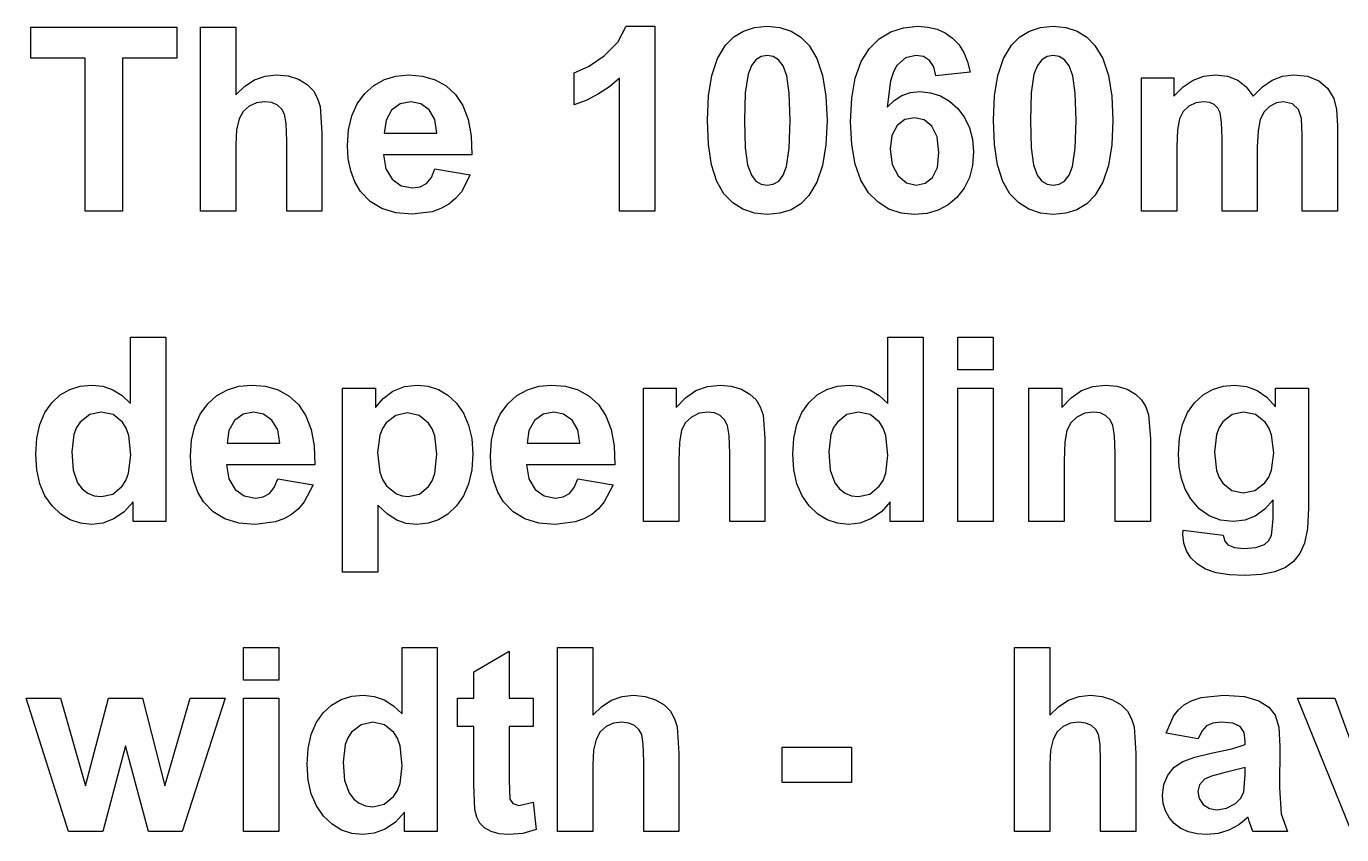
# Model space of a CAD drawing. Header units: metres. Extents: x 298 to 6408, y -126 to 1371.
# Drawn here: x 297.8 to 578.9, y 1197.9 to 1370.5 of the extents above; entities that cross this region are included whole.
import ezdxf

# ---------------------------------------------------------------- set-up
doc = ezdxf.new("R2010")
doc.units = ezdxf.units.M

msp = doc.modelspace()

# ---------------------------------------------------------------- linework, layer by layer
at = {"layer": 'The 1060mm here '}
for p, q in [((298.71, 1363.69), (298.71, 1370.35)), ((298.71, 1370.35), (329.96, 1370.35)), ((329.96, 1370.35), (329.96, 1363.69)), ((335.01, 1331.02), (335.01, 1370.35)), ((335.01, 1370.35), (342.54, 1370.35)), ((342.54, 1370.35), (342.54, 1355.89)), ((424.15, 1367.14), (425.98, 1370.51)), ((425.98, 1370.51), (432.09, 1370.51)), ((432.09, 1370.51), (432.09, 1331.02)), ((448.95, 1368.24), (451.02, 1369.5)), ((451.02, 1369.5), (453.41, 1370.26)), ((453.41, 1370.26), (456.11, 1370.51)), ((456.11, 1370.51), (458.81, 1370.25)), ((458.81, 1370.25), (461.2, 1369.49)), ((461.2, 1369.49), (463.27, 1368.21)), ((480.06, 1367.82), (482.51, 1369.31)), ((482.51, 1369.31), (485.26, 1370.21)), ((485.26, 1370.21), (488.3, 1370.51)), ((488.3, 1370.51), (490.44, 1370.35)), ((490.44, 1370.35), (492.39, 1369.88)), ((492.39, 1369.88), (494.15, 1369.1)), ((494.15, 1369.1), (495.72, 1368)), ((510.07, 1368.24), (512.14, 1369.5)), ((512.14, 1369.5), (514.52, 1370.26)), ((514.52, 1370.26), (517.22, 1370.51)), ((517.22, 1370.51), (519.92, 1370.25)), ((519.92, 1370.25), (522.31, 1369.49)), ((522.31, 1369.49), (524.39, 1368.21)), ((421.23, 1364.22), (424.15, 1367.14)), ((445.51, 1363.65), (447.2, 1366.48)), ((447.2, 1366.48), (448.95, 1368.24)), ((463.27, 1368.21), (465.04, 1366.43)), ((465.04, 1366.43), (466.72, 1363.62)), ((477.92, 1365.73), (480.06, 1367.82)), ((495.72, 1368), (497.05, 1366.6)), ((497.05, 1366.6), (498.12, 1364.92)), ((506.62, 1363.65), (508.31, 1366.48)), ((508.31, 1366.48), (510.07, 1368.24)), ((524.39, 1368.21), (526.15, 1366.43)), ((526.15, 1366.43), (527.83, 1363.62)), ((310.38, 1363.69), (298.71, 1363.69)), ((310.38, 1331.02), (310.38, 1363.69)), ((329.96, 1363.69), (318.32, 1363.69)), ((318.32, 1363.69), (318.32, 1331.02)), ((417.9, 1361.95), (421.23, 1364.22)), ((444.3, 1360.04), (445.51, 1363.65)), ((453.66, 1363.38), (452.71, 1362.17)), ((454.81, 1364.04), (453.66, 1363.38)), ((456.11, 1364.26), (454.81, 1364.04)), ((457.4, 1364.04), (456.11, 1364.26)), ((458.53, 1363.38), (457.4, 1364.04)), ((459.5, 1362.08), (458.53, 1363.38)), ((466.72, 1363.62), (467.92, 1360.01)), ((476.17, 1362.97), (477.92, 1365.73)), ((485.64, 1363.77), (483.81, 1362.16)), ((487.84, 1364.31), (485.64, 1363.77)), ((489.47, 1364.04), (487.84, 1364.31)), ((490.77, 1363.24), (489.47, 1364.04)), ((498.12, 1364.92), (498.92, 1362.96)), ((505.41, 1360.04), (506.62, 1363.65)), ((514.78, 1363.38), (513.83, 1362.17)), ((515.92, 1364.04), (514.78, 1363.38)), ((517.22, 1364.26), (515.92, 1364.04)), ((518.51, 1364.04), (517.22, 1364.26)), ((519.65, 1363.38), (518.51, 1364.04)), ((520.62, 1362.08), (519.65, 1363.38)), ((527.83, 1363.62), (529.03, 1360.01)), ((414.82, 1360.55), (417.9, 1361.95)), ((414.82, 1353.71), (414.82, 1360.55)), ((452.71, 1362.17), (452, 1360.26)), ((460.29, 1359.92), (459.5, 1362.08)), ((474.92, 1359.45), (476.17, 1362.97)), ((483.06, 1360.8), (482.46, 1358.86)), ((483.81, 1362.16), (483.06, 1360.8)), ((491.68, 1361.87), (490.77, 1363.24)), ((492.16, 1359.91), (491.68, 1361.87)), ((499.46, 1360.71), (492.16, 1359.91)), ((498.92, 1362.96), (499.46, 1360.71)), ((513.83, 1362.17), (513.11, 1360.26)), ((521.4, 1359.92), (520.62, 1362.08)), ((342.54, 1355.89), (344.46, 1357.75)), ((344.46, 1357.75), (346.55, 1359.08)), ((346.55, 1359.08), (348.82, 1359.88)), ((348.82, 1359.88), (351.26, 1360.15)), ((351.26, 1360.15), (353.74, 1359.91)), ((353.74, 1359.91), (355.96, 1359.19)), ((355.96, 1359.19), (357.79, 1358.09)), ((357.79, 1358.09), (359.11, 1356.72)), ((370.1, 1356.14), (372.07, 1357.9)), ((372.07, 1357.9), (374.29, 1359.15)), ((374.29, 1359.15), (376.75, 1359.9)), ((376.75, 1359.9), (379.46, 1360.15)), ((379.46, 1360.15), (382.47, 1359.89)), ((382.47, 1359.89), (385.15, 1359.1)), ((385.15, 1359.1), (387.49, 1357.79)), ((387.49, 1357.79), (389.49, 1355.95)), ((424.56, 1359.43), (422.4, 1357.62)), ((424.56, 1331.02), (424.56, 1359.43)), ((443.58, 1355.66), (444.3, 1360.04)), ((452, 1360.26), (451.42, 1356.34)), ((460.81, 1356.25), (460.29, 1359.92)), ((467.92, 1360.01), (468.64, 1355.61)), ((474.17, 1355.17), (474.92, 1359.45)), ((482.46, 1358.86), (481.73, 1353.23)), ((504.69, 1355.66), (505.41, 1360.04)), ((513.11, 1360.26), (512.53, 1356.34)), ((521.93, 1356.25), (521.4, 1359.92)), ((529.03, 1360.01), (529.75, 1355.61)), ((536.08, 1359.51), (543.03, 1359.51)), ((536.08, 1331.02), (536.08, 1359.51)), ((543.03, 1359.51), (543.03, 1355.62)), ((544.98, 1357.6), (547.11, 1359.02)), ((547.11, 1359.02), (549.42, 1359.87)), ((549.42, 1359.87), (551.91, 1360.15)), ((551.91, 1360.15), (554.46, 1359.87)), ((554.46, 1359.87), (556.66, 1359.02)), ((556.66, 1359.02), (558.49, 1357.61)), ((561.91, 1357.61), (564.01, 1359.02)), ((564.01, 1359.02), (566.25, 1359.87)), ((566.25, 1359.87), (568.65, 1360.15)), ((568.65, 1360.15), (571.54, 1359.83)), ((571.54, 1359.83), (573.96, 1358.88)), ((573.96, 1358.88), (575.86, 1357.3)), ((359.11, 1356.72), (360, 1355.13)), ((360, 1355.13), (360.56, 1353.39)), ((368.48, 1353.94), (370.1, 1356.14)), ((389.49, 1355.95), (391.09, 1353.57)), ((420.06, 1356.07), (417.53, 1354.76)), ((422.4, 1357.62), (420.06, 1356.07)), ((443.34, 1350.49), (443.58, 1355.66)), ((451.42, 1356.34), (451.22, 1350.41)), ((460.99, 1350.41), (460.81, 1356.25)), ((468.64, 1355.61), (468.88, 1350.41)), ((473.92, 1350.14), (474.17, 1355.17)), ((483.22, 1354.69), (484.88, 1355.72)), ((484.88, 1355.72), (486.72, 1356.35)), ((486.72, 1356.35), (488.73, 1356.56)), ((488.73, 1356.56), (491, 1356.33)), ((491, 1356.33), (493.11, 1355.66)), ((493.11, 1355.66), (495.05, 1354.53)), ((504.45, 1350.49), (504.69, 1355.66)), ((512.53, 1356.34), (512.34, 1350.41)), ((522.1, 1350.41), (521.93, 1356.25)), ((529.75, 1355.61), (529.99, 1350.41)), ((543.03, 1355.62), (544.98, 1357.6)), ((558.49, 1357.61), (559.96, 1355.62)), ((559.96, 1355.62), (561.91, 1357.61)), ((575.86, 1357.3), (577.21, 1355.13)), ((577.21, 1355.13), (577.79, 1352.75)), ((344.11, 1352.33), (343.23, 1350.72)), ((345.39, 1353.47), (344.11, 1352.33)), ((346.96, 1354.16), (345.39, 1353.47)), ((348.74, 1354.38), (346.96, 1354.16)), ((350.24, 1354.21), (348.74, 1354.38)), ((351.46, 1353.67), (350.24, 1354.21)), ((352.39, 1352.84), (351.46, 1353.67)), ((352.98, 1351.75), (352.39, 1352.84)), ((360.56, 1353.39), (360.95, 1347.73)), ((367.32, 1351.36), (368.48, 1353.94)), ((375.84, 1352.59), (374.64, 1350.47)), ((377.66, 1353.93), (375.84, 1352.59)), ((379.92, 1354.38), (377.66, 1353.93)), ((382.05, 1353.96), (379.92, 1354.38)), ((383.83, 1352.68), (382.05, 1353.96)), ((385.06, 1350.58), (383.83, 1352.68)), ((391.09, 1353.57), (392.21, 1350.64)), ((417.53, 1354.76), (414.82, 1353.71)), ((481.73, 1353.23), (483.22, 1354.69)), ((495.05, 1354.53), (496.82, 1352.96)), ((496.82, 1352.96), (498.29, 1351.03)), ((545.02, 1352.3), (544.22, 1350.73)), ((546.22, 1353.44), (545.02, 1352.3)), ((547.7, 1354.15), (546.22, 1353.44)), ((549.36, 1354.38), (547.7, 1354.15)), ((550.66, 1354.24), (549.36, 1354.38)), ((551.65, 1353.79), (550.66, 1354.24)), ((552.39, 1353.05), (551.65, 1353.79)), ((552.9, 1352), (552.39, 1353.05)), ((562.27, 1352.23), (561.46, 1350.59)), ((563.47, 1353.42), (562.27, 1352.23)), ((564.91, 1354.14), (563.47, 1353.42)), ((566.45, 1354.38), (564.91, 1354.14)), ((568.34, 1353.98), (566.45, 1354.38)), ((569.67, 1352.77), (568.34, 1353.98)), ((570.25, 1350.79), (569.67, 1352.77)), ((577.79, 1352.75), (577.98, 1349.23)), ((343.23, 1350.72), (342.72, 1348.44)), ((353.3, 1349.73), (352.98, 1351.75)), ((353.41, 1346.07), (353.3, 1349.73)), ((366.63, 1348.4), (367.32, 1351.36)), ((374.64, 1350.47), (374.25, 1347.7)), ((385.52, 1347.7), (385.06, 1350.58)), ((392.21, 1350.64), (392.85, 1347.14)), ((443.56, 1345.26), (443.34, 1350.49)), ((451.22, 1350.41), (451.4, 1344.57)), ((460.79, 1344.5), (460.99, 1350.41)), ((468.88, 1350.41), (468.63, 1345.23)), ((474.16, 1345.24), (473.92, 1350.14)), ((483.87, 1349.3), (482.75, 1347.19)), ((485.54, 1350.58), (483.87, 1349.3)), ((487.55, 1351), (485.54, 1350.58)), ((489.61, 1350.56), (487.55, 1351)), ((491.3, 1349.22), (489.61, 1350.56)), ((498.29, 1351.03), (499.34, 1348.84)), ((504.67, 1345.26), (504.45, 1350.49)), ((512.34, 1350.41), (512.51, 1344.57)), ((521.91, 1344.5), (522.1, 1350.41)), ((529.99, 1350.41), (529.75, 1345.23)), ((544.22, 1350.73), (543.77, 1348.38)), ((553.2, 1350.05), (552.9, 1352)), ((553.3, 1346.63), (553.2, 1350.05)), ((561.46, 1350.59), (560.99, 1348.18)), ((570.44, 1347.3), (570.25, 1350.79)), ((342.72, 1348.44), (342.54, 1345.29)), ((360.95, 1347.73), (360.95, 1331.02)), ((366.39, 1345.05), (366.63, 1348.4)), ((374.25, 1347.7), (385.52, 1347.7)), ((392.85, 1347.14), (393.01, 1343.09)), ((482.75, 1347.19), (482.37, 1344.27)), ((492.43, 1346.92), (491.3, 1349.22)), ((492.81, 1343.6), (492.43, 1346.92)), ((499.34, 1348.84), (499.97, 1346.39)), ((543.77, 1348.38), (543.62, 1344.86)), ((553.3, 1331.02), (553.3, 1346.63)), ((560.99, 1348.18), (560.84, 1344.7)), ((570.44, 1331.02), (570.44, 1347.3)), ((577.98, 1349.23), (577.98, 1331.02)), ((342.54, 1345.29), (342.54, 1331.02)), ((353.41, 1331.02), (353.41, 1346.07)), ((366.57, 1342.21), (366.39, 1345.05)), ((444.21, 1340.9), (443.56, 1345.26)), ((451.4, 1344.57), (451.92, 1340.9)), ((460.21, 1340.59), (460.79, 1344.5)), ((468.63, 1345.23), (467.91, 1340.82)), ((474.88, 1341.08), (474.16, 1345.24)), ((482.37, 1344.27), (482.79, 1341.01)), ((500.18, 1343.68), (499.96, 1340.81)), ((499.97, 1346.39), (500.18, 1343.68)), ((505.33, 1340.9), (504.67, 1345.26)), ((512.51, 1344.57), (513.03, 1340.9)), ((521.32, 1340.59), (521.91, 1344.5)), ((529.75, 1345.23), (529.02, 1340.82)), ((543.62, 1344.86), (543.62, 1331.02)), ((560.84, 1344.7), (560.84, 1331.02)), ((367.1, 1339.63), (366.57, 1342.21)), ((393.01, 1343.09), (374.12, 1343.09)), ((374.12, 1343.09), (374.62, 1340.11)), ((445.31, 1337.4), (444.21, 1340.9)), ((451.92, 1340.9), (452.71, 1338.75)), ((476.08, 1337.66), (474.88, 1341.08)), ((482.79, 1341.01), (484.06, 1338.6)), ((492.46, 1340.39), (492.81, 1343.6)), ((506.43, 1337.4), (505.33, 1340.9)), ((513.03, 1340.9), (513.82, 1338.75)), ((367.98, 1337.3), (367.1, 1339.63)), ((374.62, 1340.11), (375.94, 1337.87)), ((383.27, 1336.97), (384.33, 1338.23)), ((384.33, 1338.23), (385.09, 1340.08)), ((385.09, 1340.08), (392.6, 1338.82)), ((392.6, 1338.82), (390.74, 1335.18)), ((452.71, 1338.75), (453.68, 1337.46)), ((458.55, 1337.47), (459.5, 1338.69)), ((459.5, 1338.69), (460.21, 1340.59)), ((467.91, 1340.82), (466.7, 1337.2)), ((484.06, 1338.6), (485.87, 1337.1)), ((489.84, 1337.01), (491.41, 1338.23)), ((491.41, 1338.23), (492.46, 1340.39)), ((499.3, 1338.24), (498.19, 1335.97)), ((499.96, 1340.81), (499.3, 1338.24)), ((513.82, 1338.75), (514.79, 1337.46)), ((519.66, 1337.47), (520.61, 1338.69)), ((520.61, 1338.69), (521.32, 1340.59)), ((529.02, 1340.82), (527.82, 1337.2)), ((369.21, 1335.23), (367.98, 1337.3)), ((371.24, 1333.1), (369.21, 1335.23)), ((375.94, 1337.87), (377.9, 1336.47)), ((377.9, 1336.47), (380.29, 1336.01)), ((380.29, 1336.01), (381.92, 1336.25)), ((381.92, 1336.25), (383.27, 1336.97)), ((446.85, 1334.76), (445.31, 1337.4)), ((453.68, 1337.46), (454.81, 1336.81)), ((454.81, 1336.81), (456.11, 1336.6)), ((456.11, 1336.6), (457.4, 1336.81)), ((457.4, 1336.81), (458.55, 1337.47)), ((466.7, 1337.2), (465.01, 1334.37)), ((477.76, 1334.97), (476.08, 1337.66)), ((485.87, 1337.1), (487.92, 1336.6)), ((487.92, 1336.6), (489.84, 1337.01)), ((498.19, 1335.97), (496.64, 1333.99)), ((507.96, 1334.76), (506.43, 1337.4)), ((514.79, 1337.46), (515.93, 1336.81)), ((515.93, 1336.81), (517.22, 1336.6)), ((517.22, 1336.6), (518.51, 1336.81)), ((518.51, 1336.81), (519.66, 1337.47)), ((527.82, 1337.2), (526.13, 1334.37)), ((373.74, 1331.59), (371.24, 1333.1)), ((388.03, 1332.53), (386.37, 1331.59)), ((389.49, 1333.74), (388.03, 1332.53)), ((390.74, 1335.18), (389.49, 1333.74)), ((448.75, 1332.83), (446.85, 1334.76)), ((450.92, 1331.45), (448.75, 1332.83)), ((463.26, 1332.61), (461.19, 1331.35)), ((465.01, 1334.37), (463.26, 1332.61)), ((479.81, 1332.95), (477.76, 1334.97)), ((482.12, 1331.5), (479.81, 1332.95)), ((496.64, 1333.99), (494.75, 1332.4)), ((509.86, 1332.83), (507.96, 1334.76)), ((512.03, 1331.45), (509.86, 1332.83)), ((524.37, 1332.61), (522.3, 1331.35)), ((526.13, 1334.37), (524.37, 1332.61)), ((318.32, 1331.02), (310.38, 1331.02)), ((342.54, 1331.02), (335.01, 1331.02)), ((360.95, 1331.02), (353.41, 1331.02)), ((376.74, 1330.68), (373.74, 1331.59)), ((380.21, 1330.37), (376.74, 1330.68)), ((384.51, 1330.91), (380.21, 1330.37)), ((386.37, 1331.59), (384.51, 1330.91)), ((432.09, 1331.02), (424.56, 1331.02)), ((453.37, 1330.62), (450.92, 1331.45)), ((456.11, 1330.35), (453.37, 1330.62)), ((458.81, 1330.6), (456.11, 1330.35)), ((461.19, 1331.35), (458.81, 1330.6)), ((484.7, 1330.63), (482.12, 1331.5)), ((487.55, 1330.35), (484.7, 1330.63)), ((490.2, 1330.57), (487.55, 1330.35)), ((492.6, 1331.26), (490.2, 1330.57)), ((494.75, 1332.4), (492.6, 1331.26)), ((514.49, 1330.62), (512.03, 1331.45)), ((517.22, 1330.35), (514.49, 1330.62)), ((519.92, 1330.6), (517.22, 1330.35)), ((522.3, 1331.35), (519.92, 1330.6)), ((543.62, 1331.02), (536.08, 1331.02)), ((560.84, 1331.02), (553.3, 1331.02)), ((577.98, 1331.02), (570.44, 1331.02)), ((320.06, 1289.94), (320.06, 1304.11)), ((320.06, 1304.11), (327.6, 1304.11)), ((327.6, 1304.11), (327.6, 1264.78)), ((481.86, 1289.94), (481.86, 1304.11)), ((481.86, 1304.11), (489.4, 1304.11)), ((489.4, 1304.11), (489.4, 1264.78)), ((496.83, 1297.13), (496.83, 1304.11)), ((496.83, 1304.11), (504.37, 1304.11)), ((504.37, 1304.11), (504.37, 1297.13)), ((504.37, 1297.13), (496.83, 1297.13)), ((307.04, 1292.97), (309.31, 1293.68)), ((309.31, 1293.68), (311.8, 1293.91)), ((311.8, 1293.91), (314.11, 1293.67)), ((314.11, 1293.67), (316.25, 1292.92)), ((340.73, 1292.91), (343.19, 1293.66)), ((343.19, 1293.66), (345.9, 1293.91)), ((345.9, 1293.91), (348.91, 1293.65)), ((348.91, 1293.65), (351.59, 1292.86)), ((365.37, 1293.27), (372.4, 1293.27)), ((365.37, 1253.94), (365.37, 1293.27)), ((372.4, 1293.27), (372.4, 1289.08)), ((376.11, 1292.57), (378.57, 1293.58)), ((378.57, 1293.58), (381.28, 1293.91)), ((381.28, 1293.91), (383.67, 1293.67)), ((383.67, 1293.67), (385.87, 1292.94)), ((404.84, 1292.91), (407.31, 1293.66)), ((407.31, 1293.66), (410.02, 1293.91)), ((410.02, 1293.91), (413.03, 1293.65)), ((413.03, 1293.65), (415.7, 1292.86)), ((429.65, 1264.78), (429.65, 1293.27)), ((429.65, 1293.27), (436.66, 1293.27)), ((436.66, 1293.27), (436.66, 1289.08)), ((440.87, 1292.71), (443.34, 1293.61)), ((443.34, 1293.61), (446.05, 1293.91)), ((446.05, 1293.91), (448.43, 1293.69)), ((448.43, 1293.69), (450.61, 1293.02)), ((468.84, 1292.97), (471.11, 1293.68)), ((471.11, 1293.68), (473.6, 1293.91)), ((473.6, 1293.91), (475.9, 1293.67)), ((475.9, 1293.67), (478.05, 1292.92)), ((496.83, 1264.78), (496.83, 1293.27)), ((496.83, 1293.27), (504.37, 1293.27)), ((504.37, 1293.27), (504.37, 1264.78)), ((512.04, 1264.78), (512.04, 1293.27)), ((512.04, 1293.27), (519.04, 1293.27)), ((519.04, 1293.27), (519.04, 1289.08)), ((523.26, 1292.71), (525.72, 1293.61)), ((525.72, 1293.61), (528.43, 1293.91)), ((528.43, 1293.91), (530.82, 1293.69)), ((530.82, 1293.69), (532.99, 1293.02)), ((551.28, 1292.97), (553.53, 1293.68)), ((553.53, 1293.68), (555.98, 1293.91)), ((555.98, 1293.91), (558.51, 1293.62)), ((558.51, 1293.62), (560.81, 1292.75)), ((564.7, 1289.27), (564.7, 1293.27)), ((564.7, 1293.27), (571.76, 1293.27)), ((571.76, 1293.27), (571.76, 1267.7)), ((303.19, 1290.14), (305, 1291.79)), ((305, 1291.79), (307.04, 1292.97)), ((316.25, 1292.92), (318.24, 1291.68)), ((318.24, 1291.68), (320.06, 1289.94)), ((336.53, 1289.9), (338.51, 1291.66)), ((338.51, 1291.66), (340.73, 1292.91)), ((351.59, 1292.86), (353.93, 1291.55)), ((353.93, 1291.55), (355.93, 1289.72)), ((372.4, 1289.08), (374.01, 1291.03)), ((374.01, 1291.03), (376.11, 1292.57)), ((385.87, 1292.94), (387.88, 1291.73)), ((387.88, 1291.73), (389.71, 1290.02)), ((400.65, 1289.9), (402.63, 1291.66)), ((402.63, 1291.66), (404.84, 1292.91)), ((415.7, 1292.86), (418.04, 1291.55)), ((418.04, 1291.55), (420.05, 1289.72)), ((436.66, 1289.08), (438.64, 1291.2)), ((438.64, 1291.2), (440.87, 1292.71)), ((450.61, 1293.02), (452.42, 1291.99)), ((452.42, 1291.99), (453.73, 1290.72)), ((453.73, 1290.72), (454.63, 1289.23)), ((464.99, 1290.14), (466.8, 1291.79)), ((466.8, 1291.79), (468.84, 1292.97)), ((478.05, 1292.92), (480.04, 1291.68)), ((480.04, 1291.68), (481.86, 1289.94)), ((519.04, 1289.08), (521.03, 1291.2)), ((521.03, 1291.2), (523.26, 1292.71)), ((532.99, 1293.02), (534.81, 1291.99)), ((534.81, 1291.99), (536.12, 1290.72)), ((536.12, 1290.72), (537.02, 1289.23)), ((547.41, 1290.13), (549.24, 1291.79)), ((549.24, 1291.79), (551.28, 1292.97)), ((560.81, 1292.75), (562.87, 1291.3)), ((562.87, 1291.3), (564.7, 1289.27)), ((300.63, 1285.51), (301.7, 1288.04)), ((301.7, 1288.04), (303.19, 1290.14)), ((311.32, 1287.61), (309.29, 1286.01)), ((313.78, 1288.15), (311.32, 1287.61)), ((316.3, 1287.61), (313.78, 1288.15)), ((318.32, 1285.99), (316.3, 1287.61)), ((333.76, 1285.12), (334.92, 1287.71)), ((334.92, 1287.71), (336.53, 1289.9)), ((344.1, 1287.7), (342.28, 1286.35)), ((346.35, 1288.15), (344.1, 1287.7)), ((348.49, 1287.72), (346.35, 1288.15)), ((350.27, 1286.44), (348.49, 1287.72)), ((355.93, 1289.72), (357.53, 1287.34)), ((379.24, 1287.96), (376.72, 1287.42)), ((381.69, 1287.41), (379.24, 1287.96)), ((389.71, 1290.02), (391.22, 1287.89)), ((391.22, 1287.89), (392.3, 1285.37)), ((397.88, 1285.12), (399.03, 1287.71)), ((399.03, 1287.71), (400.65, 1289.9)), ((408.22, 1287.7), (406.39, 1286.35)), ((410.47, 1288.15), (408.22, 1287.7)), ((412.6, 1287.72), (410.47, 1288.15)), ((414.39, 1286.44), (412.6, 1287.72)), ((420.05, 1289.72), (421.65, 1287.34)), ((441.56, 1287.88), (439.9, 1287.07)), ((443.42, 1288.15), (441.56, 1287.88)), ((444.83, 1287.96), (443.42, 1288.15)), ((446.03, 1287.39), (444.83, 1287.96)), ((454.63, 1289.23), (455.21, 1287.56)), ((455.21, 1287.56), (455.62, 1282.49)), ((462.43, 1285.51), (463.49, 1288.04)), ((463.49, 1288.04), (464.99, 1290.14)), ((473.12, 1287.61), (471.09, 1286.01)), ((475.58, 1288.15), (473.12, 1287.61)), ((478.1, 1287.61), (475.58, 1288.15)), ((480.12, 1285.99), (478.1, 1287.61)), ((523.95, 1287.88), (522.29, 1287.07)), ((525.8, 1288.15), (523.95, 1287.88)), ((527.22, 1287.96), (525.8, 1288.15)), ((528.42, 1287.39), (527.22, 1287.96)), ((537.02, 1289.23), (537.59, 1287.56)), ((537.59, 1287.56), (538.01, 1282.49)), ((544.83, 1285.5), (545.91, 1288.03)), ((545.91, 1288.03), (547.41, 1290.13)), ((555.44, 1287.62), (553.45, 1286.04)), ((557.92, 1288.15), (555.44, 1287.62)), ((560.47, 1287.61), (557.92, 1288.15)), ((562.53, 1286), (560.47, 1287.61)), ((299.99, 1282.54), (300.63, 1285.51)), ((308.5, 1284.82), (307.93, 1283.35)), ((309.29, 1286.01), (308.5, 1284.82)), ((319.09, 1284.73), (318.32, 1285.99)), ((319.65, 1283.14), (319.09, 1284.73)), ((333.06, 1282.16), (333.76, 1285.12)), ((342.28, 1286.35), (341.08, 1284.23)), ((351.5, 1284.35), (350.27, 1286.44)), ((357.53, 1287.34), (358.65, 1284.4)), ((373.86, 1284.63), (373.29, 1283.18)), ((374.66, 1285.83), (373.86, 1284.63)), ((376.72, 1287.42), (374.66, 1285.83)), ((383.7, 1285.79), (381.69, 1287.41)), ((384.48, 1284.55), (383.7, 1285.79)), ((392.3, 1285.37), (392.95, 1282.47)), ((397.18, 1282.16), (397.88, 1285.12)), ((406.39, 1286.35), (405.19, 1284.23)), ((415.62, 1284.35), (414.39, 1286.44)), ((421.65, 1287.34), (422.77, 1284.4)), ((438.59, 1285.83), (437.77, 1284.23)), ((439.9, 1287.07), (438.59, 1285.83)), ((446.97, 1286.49), (446.03, 1287.39)), ((447.6, 1285.29), (446.97, 1286.49)), ((447.96, 1283.12), (447.6, 1285.29)), ((461.79, 1282.54), (462.43, 1285.51)), ((470.3, 1284.82), (469.73, 1283.35)), ((471.09, 1286.01), (470.3, 1284.82)), ((480.89, 1284.73), (480.12, 1285.99)), ((481.44, 1283.14), (480.89, 1284.73)), ((520.98, 1285.83), (520.16, 1284.23)), ((522.29, 1287.07), (520.98, 1285.83)), ((529.36, 1286.49), (528.42, 1287.39)), ((529.99, 1285.29), (529.36, 1286.49)), ((530.35, 1283.12), (529.99, 1285.29)), ((544.18, 1282.56), (544.83, 1285.5)), ((552.68, 1284.85), (552.13, 1283.38)), ((553.45, 1286.04), (552.68, 1284.85)), ((563.33, 1284.78), (562.53, 1286)), ((563.9, 1283.28), (563.33, 1284.78)), ((299.78, 1279.13), (299.99, 1282.54)), ((307.93, 1283.35), (307.48, 1279.64)), ((320.09, 1278.92), (319.65, 1283.14)), ((332.83, 1278.81), (333.06, 1282.16)), ((341.08, 1284.23), (340.69, 1281.47)), ((351.96, 1281.47), (351.5, 1284.35)), ((358.65, 1284.4), (359.29, 1280.9)), ((373.29, 1283.18), (372.83, 1279.51)), ((385.05, 1283.04), (384.48, 1284.55)), ((385.5, 1279.13), (385.05, 1283.04)), ((392.95, 1282.47), (393.17, 1279.19)), ((396.95, 1278.81), (397.18, 1282.16)), ((405.19, 1284.23), (404.81, 1281.47)), ((416.08, 1281.47), (415.62, 1284.35)), ((422.77, 1284.4), (423.4, 1280.9)), ((437.77, 1284.23), (437.34, 1281.71)), ((448.08, 1279.32), (447.96, 1283.12)), ((455.62, 1282.49), (455.62, 1264.78)), ((461.58, 1279.13), (461.79, 1282.54)), ((469.73, 1283.35), (469.28, 1279.64)), ((481.89, 1278.92), (481.44, 1283.14)), ((520.16, 1284.23), (519.72, 1281.71)), ((530.47, 1279.32), (530.35, 1283.12)), ((538.01, 1282.49), (538.01, 1264.78)), ((543.97, 1279.19), (544.18, 1282.56)), ((552.13, 1283.38), (551.69, 1279.61)), ((564.36, 1279.43), (563.9, 1283.28)), ((300, 1275.79), (299.78, 1279.13)), ((307.48, 1279.64), (307.8, 1275.71)), ((340.69, 1281.47), (351.96, 1281.47)), ((359.29, 1280.9), (359.45, 1276.85)), ((372.83, 1279.51), (373.31, 1275.33)), ((385.06, 1275), (385.5, 1279.13)), ((393.17, 1279.19), (392.95, 1275.82)), ((404.81, 1281.47), (416.08, 1281.47)), ((423.4, 1280.9), (423.56, 1276.85)), ((437.34, 1281.71), (437.19, 1277.68)), ((448.08, 1264.78), (448.08, 1279.32)), ((461.8, 1275.79), (461.58, 1279.13)), ((469.28, 1279.64), (469.59, 1275.71)), ((519.72, 1281.71), (519.58, 1277.68)), ((530.47, 1264.78), (530.47, 1279.32)), ((544.13, 1276.45), (543.97, 1279.19)), ((551.69, 1279.61), (552.13, 1275.69)), ((563.88, 1275.71), (564.36, 1279.43)), ((319.63, 1275.06), (320.09, 1278.92)), ((333.01, 1275.97), (332.83, 1278.81)), ((359.45, 1276.85), (340.56, 1276.85)), ((340.56, 1276.85), (341.06, 1273.87)), ((397.13, 1275.97), (396.95, 1278.81)), ((423.56, 1276.85), (404.68, 1276.85)), ((404.68, 1276.85), (405.17, 1273.87)), ((437.19, 1277.68), (437.19, 1264.78)), ((481.43, 1275.06), (481.89, 1278.92)), ((519.58, 1277.68), (519.58, 1264.78)), ((544.62, 1273.94), (544.13, 1276.45)), ((300.66, 1272.83), (300, 1275.79)), ((307.8, 1275.71), (308.74, 1273.04)), ((318.27, 1272.3), (319.06, 1273.55)), ((319.06, 1273.55), (319.63, 1275.06)), ((333.54, 1273.39), (333.01, 1275.97)), ((334.42, 1271.06), (333.54, 1273.39)), ((341.06, 1273.87), (342.38, 1271.63)), ((350.77, 1272), (351.53, 1273.85)), ((351.53, 1273.85), (359.04, 1272.59)), ((373.31, 1275.33), (373.9, 1273.72)), ((373.9, 1273.72), (374.74, 1272.41)), ((383.75, 1272.22), (384.51, 1273.45)), ((384.51, 1273.45), (385.06, 1275)), ((392.95, 1275.82), (392.3, 1272.84)), ((397.65, 1273.39), (397.13, 1275.97)), ((398.54, 1271.06), (397.65, 1273.39)), ((405.17, 1273.87), (406.5, 1271.63)), ((414.88, 1272), (415.65, 1273.85)), ((415.65, 1273.85), (423.16, 1272.59)), ((462.45, 1272.83), (461.8, 1275.79)), ((469.59, 1275.71), (470.54, 1273.04)), ((480.06, 1272.3), (480.86, 1273.55)), ((480.86, 1273.55), (481.43, 1275.06)), ((545.44, 1271.67), (544.62, 1273.94)), ((552.13, 1275.69), (552.68, 1274.18)), ((552.68, 1274.18), (553.45, 1272.97)), ((562.45, 1273.03), (563.28, 1274.24)), ((563.28, 1274.24), (563.88, 1275.71)), ((301.75, 1270.27), (300.66, 1272.83)), ((308.74, 1273.04), (309.74, 1271.75)), ((309.74, 1271.75), (310.93, 1270.83)), ((310.93, 1270.83), (312.29, 1270.28)), ((313.84, 1270.09), (316.25, 1270.64)), ((316.25, 1270.64), (318.27, 1272.3)), ((335.65, 1268.99), (334.42, 1271.06)), ((342.38, 1271.63), (344.34, 1270.24)), ((348.36, 1270.01), (349.71, 1270.73)), ((349.71, 1270.73), (350.77, 1272)), ((359.04, 1272.59), (357.18, 1268.95)), ((374.74, 1272.41), (376.85, 1270.69)), ((376.85, 1270.69), (378.06, 1270.26)), ((379.38, 1270.12), (381.79, 1270.64)), ((381.79, 1270.64), (383.75, 1272.22)), ((392.3, 1272.84), (391.21, 1270.27)), ((399.77, 1268.99), (398.54, 1271.06)), ((406.5, 1271.63), (408.46, 1270.24)), ((412.48, 1270.01), (413.83, 1270.73)), ((413.83, 1270.73), (414.88, 1272)), ((423.16, 1272.59), (421.29, 1268.95)), ((463.55, 1270.27), (462.45, 1272.83)), ((470.54, 1273.04), (471.54, 1271.75)), ((471.54, 1271.75), (472.73, 1270.83)), ((472.73, 1270.83), (474.09, 1270.28)), ((475.64, 1270.09), (478.04, 1270.64)), ((478.04, 1270.64), (480.06, 1272.3)), ((546.6, 1269.63), (545.44, 1271.67)), ((553.45, 1272.97), (555.41, 1271.4)), ((555.41, 1271.4), (557.78, 1270.87)), ((557.78, 1270.87), (560.33, 1271.41)), ((560.33, 1271.41), (562.45, 1273.03)), ((303.28, 1268.09), (301.75, 1270.27)), ((305.12, 1266.36), (303.28, 1268.09)), ((312.29, 1270.28), (313.84, 1270.09)), ((320.6, 1268.96), (318.7, 1266.83)), ((320.6, 1264.78), (320.6, 1268.96)), ((337.67, 1266.87), (335.65, 1268.99)), ((344.34, 1270.24), (346.73, 1269.77)), ((346.73, 1269.77), (348.36, 1270.01)), ((357.18, 1268.95), (355.93, 1267.5)), ((374.98, 1266.35), (372.91, 1268.29)), ((372.91, 1268.29), (372.91, 1253.94)), ((378.06, 1270.26), (379.38, 1270.12)), ((389.68, 1268.09), (387.84, 1266.36)), ((391.21, 1270.27), (389.68, 1268.09)), ((401.79, 1266.87), (399.77, 1268.99)), ((408.46, 1270.24), (410.85, 1269.77)), ((410.85, 1269.77), (412.48, 1270.01)), ((421.29, 1268.95), (420.05, 1267.5)), ((465.08, 1268.09), (463.55, 1270.27)), ((466.92, 1266.36), (465.08, 1268.09)), ((474.09, 1270.28), (475.64, 1270.09)), ((482.4, 1268.96), (480.5, 1266.83)), ((482.4, 1264.78), (482.4, 1268.96)), ((548.42, 1267.51), (546.6, 1269.63)), ((564.22, 1269.39), (562.42, 1267.37)), ((564.22, 1265.24), (564.22, 1269.39)), ((307.14, 1265.12), (305.12, 1266.36)), ((309.33, 1264.38), (307.14, 1265.12)), ((316.48, 1265.33), (314.1, 1264.43)), ((318.7, 1266.83), (316.48, 1265.33)), ((340.18, 1265.35), (337.67, 1266.87)), ((343.17, 1264.44), (340.18, 1265.35)), ((352.81, 1265.35), (350.95, 1264.68)), ((354.47, 1266.29), (352.81, 1265.35)), ((355.93, 1267.5), (354.47, 1266.29)), ((376.95, 1265.07), (374.98, 1266.35)), ((378.98, 1264.37), (376.95, 1265.07)), ((385.82, 1265.12), (383.62, 1264.38)), ((387.84, 1266.36), (385.82, 1265.12)), ((404.3, 1265.35), (401.79, 1266.87)), ((407.29, 1264.44), (404.3, 1265.35)), ((416.93, 1265.35), (415.07, 1264.68)), ((418.59, 1266.29), (416.93, 1265.35)), ((420.05, 1267.5), (418.59, 1266.29)), ((468.93, 1265.12), (466.92, 1266.36)), ((471.12, 1264.38), (468.93, 1265.12)), ((478.28, 1265.33), (475.89, 1264.43)), ((480.5, 1266.83), (478.28, 1265.33)), ((550.55, 1265.99), (548.42, 1267.51)), ((552.97, 1265.08), (550.55, 1265.99)), ((555.69, 1264.78), (552.97, 1265.08)), ((558.15, 1265.07), (555.69, 1264.78)), ((560.4, 1265.93), (558.15, 1265.07)), ((562.42, 1267.37), (560.4, 1265.93)), ((563.87, 1261.77), (564.22, 1265.24)), ((571.76, 1267.7), (571.55, 1263.3)), ((311.69, 1264.14), (309.33, 1264.38)), ((314.1, 1264.43), (311.69, 1264.14)), ((327.6, 1264.78), (320.6, 1264.78)), ((346.65, 1264.14), (343.17, 1264.44)), ((350.95, 1264.68), (346.65, 1264.14)), ((381.23, 1264.14), (378.98, 1264.37)), ((383.62, 1264.38), (381.23, 1264.14)), ((410.77, 1264.14), (407.29, 1264.44)), ((415.07, 1264.68), (410.77, 1264.14)), ((437.19, 1264.78), (429.65, 1264.78)), ((455.62, 1264.78), (448.08, 1264.78)), ((473.49, 1264.14), (471.12, 1264.38)), ((475.89, 1264.43), (473.49, 1264.14)), ((489.4, 1264.78), (482.4, 1264.78)), ((504.37, 1264.78), (496.83, 1264.78)), ((519.58, 1264.78), (512.04, 1264.78)), ((538.01, 1264.78), (530.47, 1264.78)), ((544.93, 1261.99), (544.96, 1262.9)), ((544.96, 1262.9), (553.57, 1261.85)), ((571.55, 1263.3), (570.93, 1260.16)), ((545.12, 1260.17), (544.93, 1261.99)), ((545.69, 1258.51), (545.12, 1260.17)), ((553.57, 1261.85), (553.93, 1260.59)), ((553.93, 1260.59), (554.56, 1259.79)), ((554.56, 1259.79), (555.94, 1259.19)), ((560.53, 1259.21), (562.37, 1259.87)), ((562.37, 1259.87), (563.24, 1260.64)), ((563.24, 1260.64), (563.87, 1261.77)), ((570.93, 1260.16), (569.93, 1257.94)), ((546.64, 1257.02), (545.69, 1258.51)), ((547.96, 1255.7), (546.64, 1257.02)), ((555.94, 1259.19), (557.94, 1258.98)), ((557.94, 1258.98), (560.53, 1259.21)), ((569.93, 1257.94), (568.59, 1256.25)), ((372.91, 1253.94), (365.37, 1253.94)), ((549.74, 1254.61), (547.96, 1255.7)), ((552.05, 1253.84), (549.74, 1254.61)), ((554.88, 1253.37), (552.05, 1253.84)), ((564.58, 1254.02), (561.74, 1253.42)), ((566.84, 1254.98), (564.58, 1254.02)), ((568.59, 1256.25), (566.84, 1254.98)), ((558.24, 1253.22), (554.88, 1253.37)), ((561.74, 1253.42), (558.24, 1253.22)), ((344.21, 1230.9), (344.21, 1237.87)), ((344.21, 1237.87), (351.75, 1237.87)), ((351.75, 1237.87), (351.75, 1230.9)), ((378.06, 1223.71), (378.06, 1237.87)), ((378.06, 1237.87), (385.6, 1237.87)), ((385.6, 1237.87), (385.6, 1198.54)), ((393.38, 1232.69), (400.95, 1237.09)), ((400.95, 1237.09), (400.95, 1227.03)), ((411.3, 1198.54), (411.3, 1237.87)), ((411.3, 1237.87), (418.84, 1237.87)), ((418.84, 1237.87), (418.84, 1223.41)), ((508.96, 1198.54), (508.96, 1237.87)), ((508.96, 1237.87), (516.49, 1237.87)), ((516.49, 1237.87), (516.49, 1223.41)), ((393.38, 1227.03), (393.38, 1232.69)), ((351.75, 1230.9), (344.21, 1230.9)), ((306.78, 1198.54), (297.77, 1227.03)), ((297.77, 1227.03), (305.09, 1227.03)), ((305.09, 1227.03), (310.43, 1208.36)), ((310.43, 1208.36), (315.34, 1227.03)), ((315.34, 1227.03), (322.61, 1227.03)), ((322.61, 1227.03), (327.36, 1208.36)), ((327.36, 1208.36), (332.81, 1227.03)), ((340.24, 1227.03), (331.09, 1198.54)), ((332.81, 1227.03), (340.24, 1227.03)), ((344.21, 1198.54), (344.21, 1227.03)), ((344.21, 1227.03), (351.75, 1227.03)), ((351.75, 1227.03), (351.75, 1198.54)), ((363.01, 1225.56), (365.05, 1226.73)), ((365.05, 1226.73), (367.31, 1227.44)), ((367.31, 1227.44), (369.8, 1227.68)), ((369.8, 1227.68), (372.11, 1227.43)), ((372.11, 1227.43), (374.25, 1226.68)), ((374.25, 1226.68), (376.24, 1225.44)), ((389.92, 1221.02), (389.92, 1227.03)), ((389.92, 1227.03), (393.38, 1227.03)), ((400.95, 1227.03), (406.1, 1227.03)), ((406.1, 1227.03), (406.1, 1221.02)), ((420.76, 1225.28), (422.85, 1226.61)), ((422.85, 1226.61), (425.11, 1227.41)), ((425.11, 1227.41), (427.56, 1227.68)), ((427.56, 1227.68), (430.04, 1227.43)), ((430.04, 1227.43), (432.26, 1226.71)), ((432.26, 1226.71), (434.09, 1225.61)), ((434.09, 1225.61), (435.41, 1224.24)), ((518.41, 1225.28), (520.5, 1226.61)), ((520.5, 1226.61), (522.77, 1227.41)), ((522.77, 1227.41), (525.21, 1227.68)), ((525.21, 1227.68), (527.69, 1227.43)), ((527.69, 1227.43), (529.91, 1226.71)), ((529.91, 1226.71), (531.74, 1225.61)), ((531.74, 1225.61), (533.06, 1224.24)), ((544, 1224.56), (545.31, 1225.69)), ((545.31, 1225.69), (546.89, 1226.56)), ((546.89, 1226.56), (548.81, 1227.18)), ((548.81, 1227.18), (553.68, 1227.68)), ((553.68, 1227.68), (558.08, 1227.38)), ((558.08, 1227.38), (561.19, 1226.48)), ((561.19, 1226.48), (563.29, 1225.13)), ((580.93, 1198.54), (569.45, 1227.03)), ((569.45, 1227.03), (577.37, 1227.03)), ((577.37, 1227.03), (582.73, 1212.49)), ((359.7, 1221.81), (361.19, 1223.91)), ((361.19, 1223.91), (363.01, 1225.56)), ((376.24, 1225.44), (378.06, 1223.71)), ((418.84, 1223.41), (420.76, 1225.28)), ((435.41, 1224.24), (436.3, 1222.66)), ((516.49, 1223.41), (518.41, 1225.28)), ((533.06, 1224.24), (533.95, 1222.66)), ((541.34, 1219.57), (542.91, 1223.17)), ((542.91, 1223.17), (544, 1224.56)), ((563.29, 1225.13), (564.66, 1223.45)), ((564.66, 1223.45), (565.42, 1220.85)), ((358.63, 1219.27), (359.7, 1221.81)), ((369.32, 1221.38), (367.29, 1219.78)), ((371.79, 1221.91), (369.32, 1221.38)), ((374.3, 1221.37), (371.79, 1221.91)), ((376.32, 1219.75), (374.3, 1221.37)), ((393.38, 1221.02), (389.92, 1221.02)), ((393.38, 1208.6), (393.38, 1221.02)), ((406.1, 1221.02), (400.95, 1221.02)), ((400.95, 1221.02), (400.95, 1209.54)), ((421.69, 1221), (420.41, 1219.85)), ((423.26, 1221.68), (421.69, 1221)), ((425.04, 1221.91), (423.26, 1221.68)), ((426.54, 1221.73), (425.04, 1221.91)), ((427.76, 1221.2), (426.54, 1221.73)), ((428.68, 1220.36), (427.76, 1221.2)), ((429.28, 1219.28), (428.68, 1220.36)), ((436.3, 1222.66), (436.86, 1220.92)), ((436.86, 1220.92), (437.25, 1215.26)), ((519.34, 1221), (518.06, 1219.85)), ((520.91, 1221.68), (519.34, 1221)), ((522.69, 1221.91), (520.91, 1221.68)), ((524.19, 1221.73), (522.69, 1221.91)), ((525.41, 1221.2), (524.19, 1221.73)), ((526.34, 1220.36), (525.41, 1221.2)), ((526.93, 1219.28), (526.34, 1220.36)), ((533.95, 1222.66), (534.51, 1220.92)), ((534.51, 1220.92), (534.9, 1215.26)), ((548.98, 1220.03), (548.18, 1218.34)), ((550, 1221.12), (548.98, 1220.03)), ((551.35, 1221.71), (550, 1221.12)), ((553.14, 1221.91), (551.35, 1221.71)), ((555.64, 1221.68), (553.14, 1221.91)), ((557.19, 1220.98), (555.64, 1221.68)), ((558, 1219.75), (557.19, 1220.98)), ((565.42, 1220.85), (565.67, 1216.7)), ((358, 1216.3), (358.63, 1219.27)), ((366.5, 1218.58), (365.93, 1217.12)), ((367.29, 1219.78), (366.5, 1218.58)), ((377.09, 1218.5), (376.32, 1219.75)), ((377.65, 1216.9), (377.09, 1218.5)), ((419.53, 1218.25), (419.01, 1215.97)), ((420.41, 1219.85), (419.53, 1218.25)), ((429.6, 1217.25), (429.28, 1219.28)), ((429.71, 1213.59), (429.6, 1217.25)), ((517.18, 1218.25), (516.67, 1215.97)), ((518.06, 1219.85), (517.18, 1218.25)), ((527.25, 1217.25), (526.93, 1219.28)), ((527.36, 1213.59), (527.25, 1217.25)), ((548.18, 1218.34), (541.34, 1219.57)), ((558.27, 1217.88), (558, 1219.75)), ((558.27, 1217.13), (558.27, 1217.88)), ((318.94, 1216.86), (314.11, 1198.54)), ((323.85, 1198.54), (318.94, 1216.86)), ((357.78, 1212.89), (358, 1216.3)), ((365.93, 1217.12), (365.48, 1213.4)), ((378.09, 1212.68), (377.65, 1216.9)), ((419.01, 1215.97), (418.84, 1212.81)), ((437.25, 1215.26), (437.25, 1198.54)), ((459.3, 1209.03), (459.3, 1216.57)), ((459.3, 1216.57), (474.11, 1216.57)), ((474.11, 1216.57), (474.11, 1209.03)), ((516.67, 1215.97), (516.49, 1212.81)), ((534.9, 1215.26), (534.9, 1198.54)), ((544.95, 1213.52), (547.48, 1214.47)), ((547.48, 1214.47), (550.94, 1215.28)), ((550.94, 1215.28), (555.41, 1216.24)), ((555.41, 1216.24), (558.27, 1217.13)), ((565.67, 1216.7), (565.59, 1207.9)), ((358, 1209.55), (357.78, 1212.89)), ((365.48, 1213.4), (365.8, 1209.47)), ((377.63, 1208.83), (378.09, 1212.68)), ((418.84, 1212.81), (418.84, 1198.54)), ((429.71, 1198.54), (429.71, 1213.59)), ((516.49, 1212.81), (516.49, 1198.54)), ((527.36, 1198.54), (527.36, 1213.59)), ((541.71, 1210.63), (543.1, 1212.3)), ((543.1, 1212.3), (544.95, 1213.52)), ((558.27, 1212.22), (553.68, 1211.07)), ((558.27, 1210.72), (558.27, 1212.22)), ((358.66, 1206.59), (358, 1209.55)), ((365.8, 1209.47), (366.74, 1206.8)), ((377.06, 1207.31), (377.63, 1208.83)), ((400.95, 1209.54), (401.1, 1205.48)), ((474.11, 1209.03), (459.3, 1209.03)), ((540.85, 1208.61), (541.71, 1210.63)), ((549.57, 1209.76), (548.47, 1208.57)), ((551.08, 1210.41), (549.57, 1209.76)), ((553.68, 1211.07), (551.08, 1210.41)), ((557.97, 1207.05), (558.27, 1210.72)), ((359.75, 1204.03), (358.66, 1206.59)), ((366.74, 1206.8), (367.75, 1205.51)), ((374.25, 1204.41), (376.27, 1206.07)), ((376.27, 1206.07), (377.06, 1207.31)), ((393.62, 1203.29), (393.38, 1208.6)), ((540.56, 1206.32), (540.85, 1208.61)), ((540.72, 1204.58), (540.56, 1206.32)), ((548.47, 1208.57), (548.1, 1207.1)), ((548.1, 1207.1), (548.39, 1205.62)), ((557.31, 1205.68), (557.97, 1207.05)), ((565.59, 1207.9), (565.95, 1202.36)), ((361.28, 1201.85), (359.75, 1204.03)), ((367.75, 1205.51), (368.93, 1204.59)), ((368.93, 1204.59), (370.29, 1204.04)), ((370.29, 1204.04), (371.84, 1203.85)), ((371.84, 1203.85), (374.25, 1204.41)), ((394.04, 1201.63), (393.62, 1203.29)), ((401.1, 1205.48), (401.77, 1204.52)), ((401.77, 1204.52), (403.04, 1204.15)), ((403.04, 1204.15), (406.07, 1204.87)), ((406.07, 1204.87), (406.72, 1199.02)), ((541.19, 1202.99), (540.72, 1204.58)), ((548.39, 1205.62), (549.28, 1204.36)), ((549.28, 1204.36), (550.62, 1203.5)), ((550.62, 1203.5), (552.28, 1203.21)), ((552.28, 1203.21), (554.27, 1203.54)), ((554.27, 1203.54), (556.17, 1204.55)), ((556.17, 1204.55), (557.31, 1205.68)), ((363.12, 1200.12), (361.28, 1201.85)), ((376.7, 1200.6), (374.48, 1199.09)), ((378.6, 1202.73), (376.7, 1200.6)), ((378.6, 1198.54), (378.6, 1202.73)), ((394.68, 1200.35), (394.04, 1201.63)), ((395.67, 1199.37), (394.68, 1200.35)), ((541.99, 1201.56), (541.19, 1202.99)), ((543.09, 1200.29), (541.99, 1201.56)), ((558.86, 1201.65), (556.86, 1200.01)), ((559.12, 1200.77), (558.86, 1201.65)), ((559.85, 1198.54), (559.12, 1200.77)), ((565.95, 1202.36), (567.31, 1198.54)), ((314.11, 1198.54), (306.78, 1198.54)), ((331.09, 1198.54), (323.85, 1198.54)), ((351.75, 1198.54), (344.21, 1198.54)), ((365.14, 1198.89), (363.12, 1200.12)), ((367.33, 1198.15), (365.14, 1198.89)), ((369.69, 1197.9), (367.33, 1198.15)), ((372.1, 1198.2), (369.69, 1197.9)), ((374.48, 1199.09), (372.1, 1198.2)), ((385.6, 1198.54), (378.6, 1198.54)), ((397.08, 1198.58), (395.67, 1199.37)), ((398.82, 1198.07), (397.08, 1198.58)), ((400.76, 1197.9), (398.82, 1198.07)), ((403.91, 1198.18), (400.76, 1197.9)), ((406.72, 1199.02), (403.91, 1198.18)), ((418.84, 1198.54), (411.3, 1198.54)), ((437.25, 1198.54), (429.71, 1198.54)), ((516.49, 1198.54), (508.96, 1198.54)), ((534.9, 1198.54), (527.36, 1198.54)), ((544.48, 1199.24), (543.09, 1200.29)), ((546.1, 1198.49), (544.48, 1199.24)), ((547.95, 1198.05), (546.1, 1198.49)), ((550.03, 1197.9), (547.95, 1198.05)), ((552.45, 1198.13), (550.03, 1197.9)), ((554.72, 1198.84), (552.45, 1198.13)), ((556.86, 1200.01), (554.72, 1198.84)), ((567.31, 1198.54), (559.85, 1198.54))]:
    msp.add_line(p, q, dxfattribs=at)

doc.saveas('drawing.dxf')
